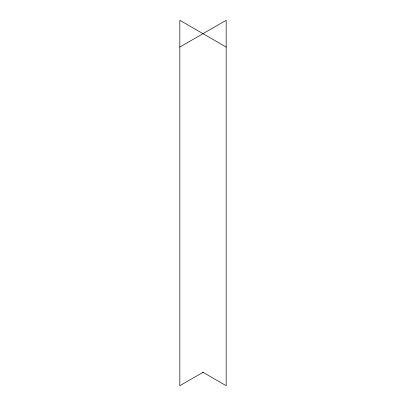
<?xml version="1.0" encoding="UTF-8"?>
<svg xmlns="http://www.w3.org/2000/svg" width="406" height="406" viewBox="0 0 406 406"><rect width="100%" height="100%" fill="white"/><g stroke="black" fill="none" stroke-linecap="round" stroke-linejoin="round"><path stroke-width="0.61" d="M179.833 47.05L226.167 20.3L226.167 385.7L202.726 372.165M203.274 372.165L179.833 385.7L179.833 20.3L226.167 47.05"/></g></svg>
